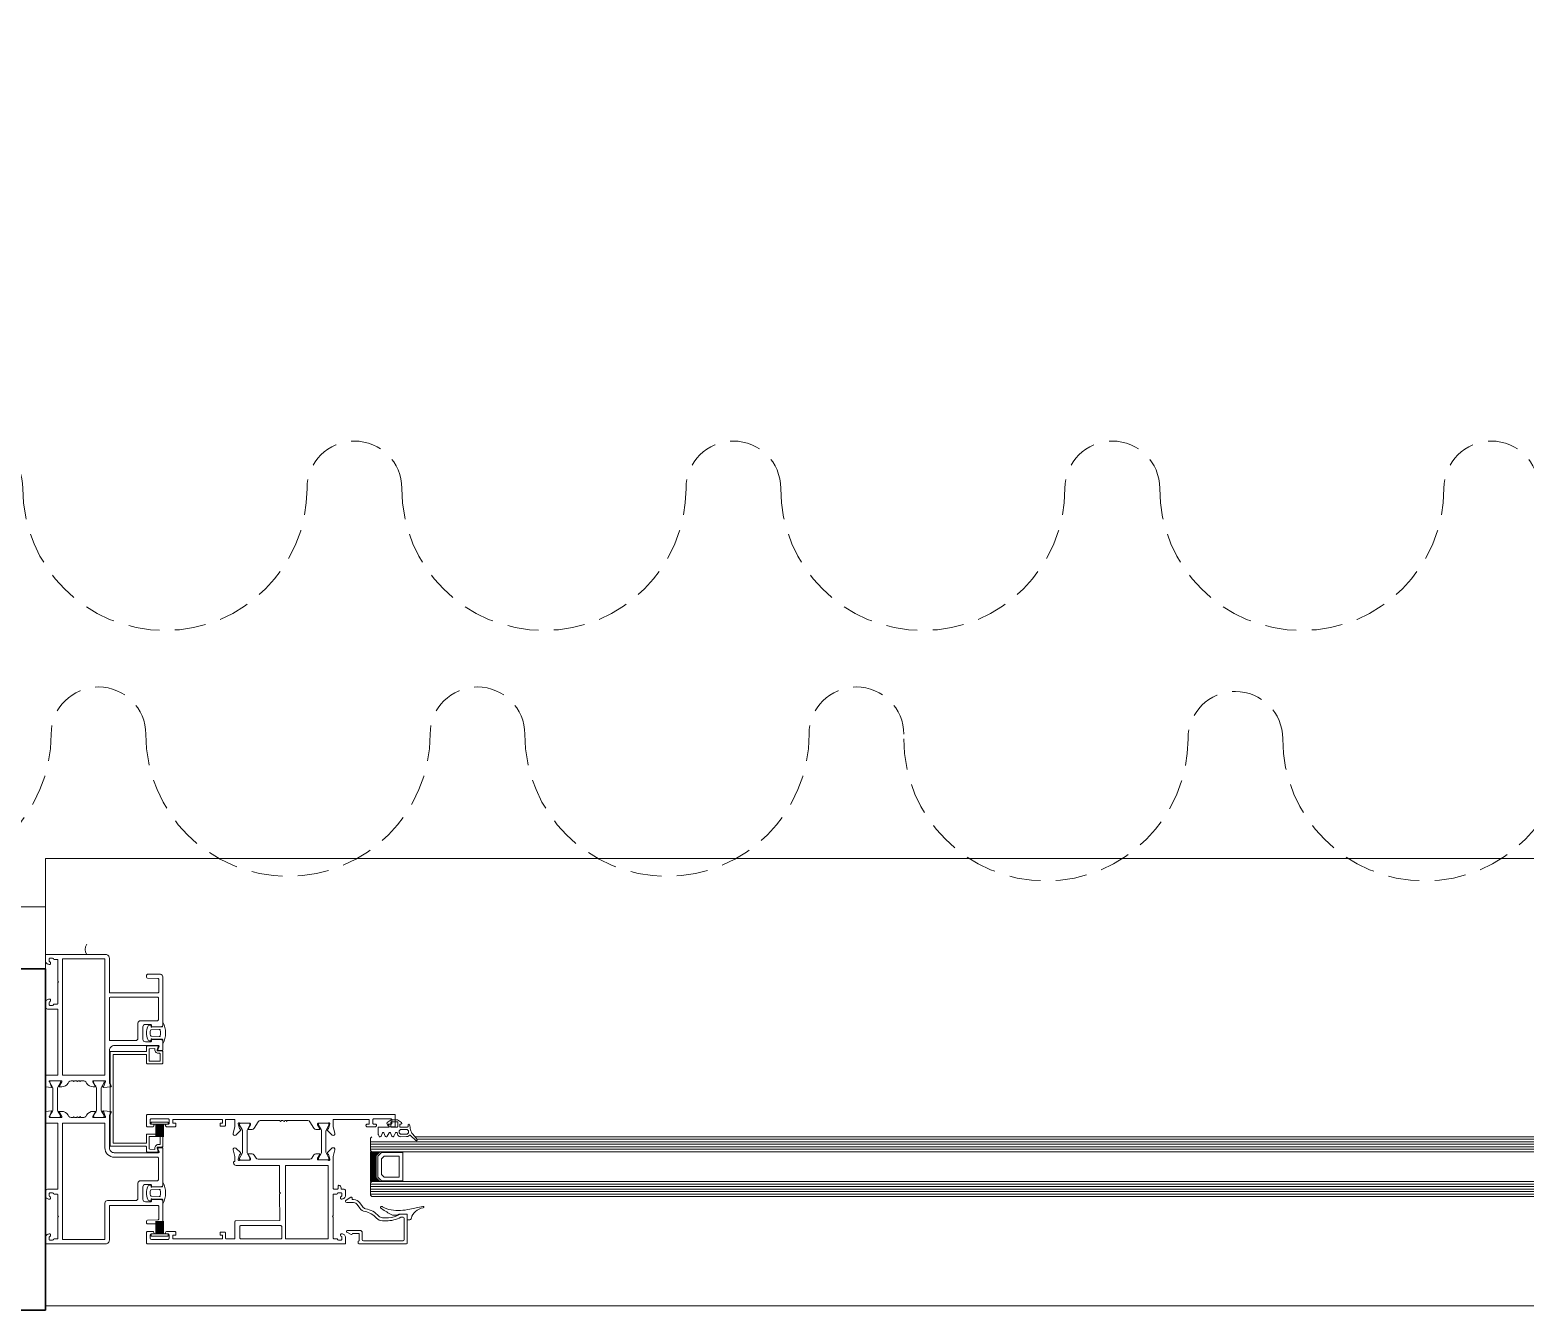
# Model space of a CAD drawing. Header units: centimetres. Extents: x 118932 to 154602, y -32682 to -23521.
# Drawn here: x 139203 to 139263.1, y -31158.9 to -31107.4 of the extents above; entities that cross this region are included whole.
import ezdxf

# ---------------------------------------------------------------- set-up
doc = ezdxf.new("R2010")
doc.units = ezdxf.units.CM
doc.header["$LTSCALE"] = 50
doc.header["$MEASUREMENT"] = 0
doc.linetypes.add('HIDDEN', pattern=[0.375, 0.25, -0.125])
for name, color, linetype, lineweight, true_color in [('GEN_02_TF_Mobilya', 7, 'Continuous', 5, 0x745e3d), ('GEN_02_TF_Pencere', 7, 'Continuous', 9, 0x6093ac), ('GEN_05_ML_Alçıpan_giydirme', 7, 'Continuous', 18, 0x7ebab5), ('GEN_05_ML_Mermer', 7, 'Continuous', 9, 0x9d8692), ('GEN_06_GR_İnce', 7, 'Continuous', 13, 0xb0b0a9), ('ÖRÜLECEK DUVARLAR', 7, 'Continuous', 30, 0xfaca30)]:
    doc.layers.add(name, color=color, linetype=linetype, lineweight=lineweight, true_color=true_color)

# ---------------------------------------------------------------- blocks, each defined once
blk = doc.blocks.new('P30_')
at = {"layer": 'GEN_02_TF_Pencere'}
for p, q in [((206591.45, -26319.334), (206591.287, -26319.438)), ((206591.431, -26319.59), (206591.43, -26319.431)), ((206591.7, -26319.334), (206591.45, -26319.334)), ((206591.46, -26319.405), (206591.69, -26319.405)), ((206591.864, -26319.437), (206591.7, -26319.334)), ((206591.72, -26319.431), (206591.721, -26319.59)), ((206590.616, -26320.061), (206590.666, -26320.011)), ((206590.926, -26319.643), (206590.926, -26319.894)), ((206590.937, -26319.934), (206590.969, -26319.991)), ((206591.351, -26319.616), (206590.956, -26319.617)), ((206591.044, -26319.988), (206591.099, -26319.854)), ((206591.156, -26319.854), (206591.211, -26319.987)), ((206591.287, -26319.991), (206591.365, -26319.851)), ((206591.311, -26319.502), (206591.351, -26319.502)), ((206591.351, -26319.502), (206591.351, -26319.616)), ((206591.42, -26319.854), (206591.475, -26319.987)), ((206591.691, -26319.616), (206591.461, -26319.616)), ((206591.551, -26319.99), (206591.629, -26319.85)), ((206591.684, -26319.854), (206591.723, -26319.947)), ((206591.712, -26319.608), (206591.712, -26319.608)), ((206591.723, -26319.947), (206591.723, -26319.947)), ((206591.765, -26319.819), (206591.765, -26319.8)), ((206591.765, -26319.819), (206591.765, -26319.819)), ((206591.801, -26319.616), (206591.801, -26319.501)), ((206591.801, -26319.501), (206591.841, -26319.501)), ((206592.101, -26319.616), (206591.801, -26319.616)), ((206591.817, -26320.005), (206592.071, -26320.004)), ((206591.865, -26319.711), (206592.051, -26319.711)), ((206592.051, -26319.907), (206591.865, -26319.907)), ((206592.131, -26319.529), (206592.131, -26319.589)), ((206592.151, -26319.799), (206592.151, -26319.818)), ((206592.229, -26319.959), (206592.441, -26320.157)), ((206592.493, -26320.118), (206592.315, -26319.903)), ((206592.404, -26320.011), (206671.496, -26320.011)), ((206590.616, -26320.561), (206590.616, -26320.061)), ((206590.616, -26320.211), (206671.546, -26320.211)), ((206590.616, -26320.311), (206671.546, -26320.311)), ((206590.616, -26320.411), (206671.546, -26320.411)), ((206590.616, -26320.511), (206671.546, -26320.511)), ((206590.666, -26320.611), (206590.616, -26320.561)), ((206590.991, -26320.611), (206590.616, -26320.611)), ((206590.616, -26320.611), (206590.616, -26321.811)), ((206590.616, -26321.811), (206590.616, -26320.611)), ((206590.656, -26321.811), (206590.656, -26320.611)), ((206590.696, -26321.811), (206590.696, -26320.611)), ((206590.736, -26321.811), (206590.736, -26320.611)), ((206590.776, -26321.811), (206590.776, -26320.611)), ((206590.816, -26321.811), (206590.816, -26320.611)), ((206590.841, -26320.761), (206590.991, -26320.611)), ((206590.856, -26320.746), (206590.856, -26320.611)), ((206590.896, -26320.706), (206590.896, -26320.611)), ((206590.916, -26320.791), (206591.066, -26320.641)), ((206590.936, -26320.666), (206590.936, -26320.611)), ((206590.976, -26320.626), (206590.976, -26320.611)), ((206590.991, -26320.611), (206671.171, -26320.611)), ((206591.066, -26320.641), (206591.916, -26320.641)), ((206591.916, -26320.641), (206591.916, -26321.781)), ((206592.487, -26320.111), (206671.546, -26320.111)), ((206590.841, -26321.661), (206590.841, -26320.761)), ((206590.916, -26321.631), (206590.916, -26320.791)), ((206591.066, -26320.891), (206591.166, -26320.791)), ((206591.066, -26321.531), (206591.066, -26320.891)), ((206591.166, -26320.791), (206591.766, -26320.791)), ((206591.766, -26320.791), (206591.766, -26321.631)), ((206590.616, -26321.861), (206590.666, -26321.811)), ((206590.616, -26321.811), (206590.991, -26321.811)), ((206590.616, -26321.811), (206590.616, -26321.811)), ((206590.616, -26322.361), (206590.616, -26321.861)), ((206590.991, -26321.811), (206590.841, -26321.661)), ((206590.856, -26321.811), (206590.856, -26321.676)), ((206590.896, -26321.811), (206590.896, -26321.716)), ((206591.066, -26321.781), (206590.916, -26321.631)), ((206590.936, -26321.811), (206590.936, -26321.756)), ((206590.976, -26321.811), (206590.976, -26321.796)), ((206590.991, -26321.811), (206671.171, -26321.811)), ((206591.166, -26321.631), (206591.066, -26321.531)), ((206591.916, -26321.781), (206591.066, -26321.781)), ((206591.766, -26321.631), (206591.166, -26321.631)), ((206590.616, -26321.911), (206671.546, -26321.911)), ((206590.616, -26322.011), (206671.546, -26322.011)), ((206590.616, -26322.111), (206671.546, -26322.111)), ((206590.616, -26322.211), (206671.546, -26322.211)), ((206590.616, -26322.311), (206671.546, -26322.311)), ((206590.666, -26322.411), (206590.616, -26322.361)), ((206590.666, -26322.411), (206671.496, -26322.411)), ((206591.068, -26322.811), (206591.08, -26322.812)), ((206591.755, -26323.128), (206591.736, -26323.137)), ((206592.066, -26323.117), (206591.805, -26323.117)), ((206592.096, -26323.326), (206592.096, -26323.142)), ((206592.164, -26323.352), (206592.126, -26323.352)), ((206592.126, -26323.352), (206592.126, -26323.352))]:
    blk.add_line(p, q, dxfattribs=at)
at = {"layer": 'GEN_02_TF_Pencere', "linetype": 'Continuous'}
for p, q in [((206581.99, -26319.507), (206581.99, -26320.017)), ((206582.01, -26319.507), (206582.01, -26320.017)), ((206582.03, -26319.507), (206582.03, -26320.017)), ((206582.05, -26319.507), (206582.05, -26320.017)), ((206582.07, -26319.507), (206582.07, -26320.017)), ((206582.09, -26319.507), (206582.09, -26320.017)), ((206582.11, -26319.507), (206582.11, -26320.017)), ((206582.13, -26319.507), (206582.13, -26320.017)), ((206582.15, -26319.507), (206582.15, -26320.017)), ((206582.17, -26319.507), (206582.17, -26320.017)), ((206582.19, -26319.507), (206582.19, -26320.017)), ((206582.21, -26319.507), (206582.21, -26320.017)), ((206582.23, -26319.507), (206582.23, -26320.017)), ((206582.25, -26319.507), (206582.25, -26320.017)), ((206582.27, -26319.507), (206582.27, -26320.017)), ((206582.29, -26319.507), (206582.29, -26320.017)), ((206581.99, -26323.913), (206581.99, -26323.403)), ((206582.01, -26323.913), (206582.01, -26323.403)), ((206582.03, -26323.913), (206582.03, -26323.403)), ((206582.05, -26323.913), (206582.05, -26323.403)), ((206582.07, -26323.913), (206582.07, -26323.403)), ((206582.09, -26323.913), (206582.09, -26323.403)), ((206582.11, -26323.913), (206582.11, -26323.403)), ((206582.13, -26323.913), (206582.13, -26323.403)), ((206582.15, -26323.913), (206582.15, -26323.403)), ((206582.17, -26323.913), (206582.17, -26323.403)), ((206582.19, -26323.913), (206582.19, -26323.403)), ((206582.21, -26323.913), (206582.21, -26323.403)), ((206582.23, -26323.913), (206582.23, -26323.403)), ((206582.25, -26323.913), (206582.25, -26323.403)), ((206582.27, -26323.913), (206582.27, -26323.403)), ((206582.29, -26323.913), (206582.29, -26323.403))]:
    blk.add_line(p, q, dxfattribs=at)
at = {"layer": 'GEN_02_TF_Pencere', "extrusion": (0, 0, -1)}
for points in [[(-206578.046, -26314.874), (-206578.046, -26317.505, 0.414214), (-206578.016, -26317.535), (-206577.576, -26317.535, -0.414214), (-206577.546, -26317.565), (-206577.546, -26317.843), (-206577.546, -26318.002), (-206577.784, -26318.023, -0.957329), (-206577.789, -26317.984, 0.267761), (-206577.774, -26317.971), (-206577.716, -26317.812, 0.843081), (-206577.726, -26317.753), (-206578.177, -26317.753, 0.577366), (-206578.203, -26317.798), (-206578.112, -26317.955, 0.182697), (-206578.101, -26317.964, -0.849744), (-206578.108, -26318.003), (-206578.2, -26318.003, -0.267944), (-206578.46, -26317.853), (-206578.489, -26317.803, 0.267966), (-206578.576, -26317.753), (-206578.661, -26317.753, -1), (-206578.721, -26317.753), (-206578.801, -26317.753, -1), (-206578.861, -26317.753), (-206578.919, -26317.753), (-206578.941, -26317.791), (-206578.963, -26317.753), (-206579.086, -26317.753, 0.267964), (-206579.173, -26317.803), (-206579.202, -26317.853, -0.267944), (-206579.461, -26318.003), (-206579.554, -26318.003, -0.849637), (-206579.56, -26317.964, 0.182928), (-206579.549, -26317.955), (-206579.458, -26317.798, 0.577366), (-206579.484, -26317.753), (-206579.936, -26317.753, 0.843087), (-206579.946, -26317.812), (-206579.888, -26317.971, 0.268123), (-206579.873, -26317.984, -0.957545), (-206579.878, -26318.023), (-206580.178, -26317.997, -0.493156), (-206580.195, -26317.97), (-206580.164, -26317.887, -0.312805), (-206580.146, -26317.873, 0.41134), (-206580.116, -26317.843), (-206580.116, -26316.54, 0.414214), (-206580.316, -26316.34), (-206582.087, -26316.34, 0.414214), (-206582.117, -26316.37), (-206582.067, -26316.51, -0.414214), (-206582.097, -26316.54), (-206582.237, -26316.54, -0.414214), (-206582.267, -26316.51), (-206582.267, -26316.159, -0.399096), (-206582.219, -26316.109), (-206581.846, -26316.09, -0.429495), (-206581.814, -26316.12), (-206581.814, -26316.14, 0.414214), (-206581.764, -26316.19), (-206581.566, -26316.19, 0.414214), (-206581.466, -26316.09), (-206581.466, -26315.59, 0.414214), (-206581.566, -26315.49), (-206581.764, -26315.49, 0.414214), (-206581.814, -26315.54), (-206581.814, -26315.56, -0.429487), (-206581.845, -26315.59), (-206582.219, -26315.571, -0.399104), (-206582.267, -26315.521), (-206582.267, -26313.574, -0.414214), (-206582.167, -26313.474), (-206581.646, -26313.474, -0.414214), (-206581.616, -26313.504), (-206581.616, -26313.594, -0.400696), (-206581.644, -26313.624), (-206582.078, -26313.644, 0.400696), (-206582.107, -26313.674), (-206582.107, -26314.185, 0.414214), (-206582.077, -26314.215), (-206580.146, -26314.215, 0.414214), (-206580.116, -26314.185), (-206580.116, -26312.824, -0.414214), (-206579.966, -26312.674), (-206577.576, -26312.674, -0.414214), (-206577.546, -26312.704), (-206577.546, -26312.924, -0.414214), (-206577.696, -26313.074), (-206577.726, -26313.074, -0.414214), (-206577.746, -26313.054), (-206577.746, -26313.003, -0.36604), (-206577.721, -26312.974, 0.365984), (-206577.696, -26312.944), (-206577.696, -26312.854, 0.414214), (-206577.726, -26312.824), (-206577.836, -26312.824, 0.367429), (-206577.865, -26312.849, -0.364526), (-206577.895, -26312.874), (-206578.016, -26312.874, 0.414214), (-206578.046, -26312.904), (-206578.046, -26313.744), (-206578.076, -26313.774), (-206578.046, -26313.804), (-206578.046, -26314.644, 0.414214), (-206578.016, -26314.674), (-206577.895, -26314.674, -0.364526), (-206577.865, -26314.699, 0.367429), (-206577.836, -26314.724), (-206577.726, -26314.724, 0.414214), (-206577.696, -26314.694), (-206577.696, -26314.604, 0.365984), (-206577.721, -26314.575, -0.36604), (-206577.746, -26314.545), (-206577.746, -26314.494, -0.414214), (-206577.726, -26314.474), (-206577.696, -26314.474, -0.414214), (-206577.546, -26314.624), (-206577.546, -26314.794, -0.414214), (-206577.626, -26314.874), (-206578.046, -26314.874)], [(-206580.116, -26316.11), (-206580.116, -26314.425, 0.414189), (-206580.146, -26314.395), (-206582.057, -26314.394, 0.414238), (-206582.087, -26314.424), (-206582.087, -26315.31, 0.414214), (-206582.057, -26315.34), (-206581.366, -26315.34, -0.414214), (-206581.266, -26315.44), (-206581.266, -26316.04, 0.414214), (-206581.166, -26316.14), (-206580.146, -26316.14, 0.414214), (-206580.116, -26316.11)], [(-206582.267, -26315.402, 0.064394), (-206582.351, -26315.61, 0.064394), (-206582.378, -26315.833, 0.129325), (-206582.267, -26316.264), (-206582.267, -26316.114, -0.399528), (-206582.238, -26316.084), (-206581.825, -26316.063, -0.414214), (-206581.795, -26316.093), (-206581.795, -26316.121, 0.414214), (-206581.765, -26316.151), (-206581.758, -26316.151, 0.295923), (-206581.667, -26316.092, 0.104809), (-206581.611, -26315.833, 0.104809), (-206581.667, -26315.574, 0.295923), (-206581.758, -26315.515), (-206581.765, -26315.515, 0.414214), (-206581.795, -26315.545), (-206581.795, -26315.573, -0.414214), (-206581.825, -26315.603), (-206582.238, -26315.582, -0.399528), (-206582.267, -26315.552), (-206582.267, -26315.402)], [(-206582.125, -26315.688), (-206581.801, -26315.704, -0.337036), (-206581.773, -26315.728, -0.054259), (-206581.761, -26315.833, -0.054259), (-206581.773, -26315.938, -0.337036), (-206581.8, -26315.962), (-206582.125, -26315.978, -0.32284), (-206582.155, -26315.959, -0.093955), (-206582.178, -26315.833, -0.093955), (-206582.155, -26315.707, -0.32284), (-206582.125, -26315.688)], [(-206581.612, -26316.381, 0.198912), (-206581.621, -26316.36, 0.198912), (-206581.642, -26316.351), (-206582.053, -26316.351, 0.518649), (-206582.081, -26316.391), (-206582.038, -26316.511, -0.518649), (-206582.067, -26316.551), (-206582.233, -26316.551, 0.414214), (-206582.263, -26316.581), (-206582.263, -26317.042, 0.414214), (-206582.233, -26317.072), (-206581.642, -26317.072, 0.414214), (-206581.612, -26317.042), (-206581.612, -26316.701), (-206580.263, -26316.701), (-206580.263, -26318.486), (-206580.263, -26320.271), (-206581.612, -26320.271), (-206581.612, -26319.931, 0.414214), (-206581.642, -26319.901), (-206582.233, -26319.901, 0.414214), (-206582.263, -26319.931), (-206582.263, -26320.392, 0.414214), (-206582.233, -26320.422), (-206582.067, -26320.422, -0.518649), (-206582.038, -26320.462), (-206582.081, -26320.582, 0.518649), (-206582.053, -26320.622), (-206581.642, -26320.622, 0.414214), (-206581.612, -26320.592), (-206581.612, -26320.421, -0.414214), (-206581.582, -26320.391), (-206580.173, -26320.391, 0.414214), (-206580.143, -26320.361), (-206580.143, -26318.486), (-206580.143, -26316.611, 0.414214), (-206580.173, -26316.581), (-206581.582, -26316.581, -0.414214), (-206581.612, -26316.551), (-206581.612, -26316.381)], [(-206581.72, -26316.48, -0.190395), (-206581.712, -26316.5), (-206581.712, -26316.942, -0.414214), (-206581.742, -26316.972), (-206582.133, -26316.972, -0.414214), (-206582.163, -26316.942), (-206582.163, -26316.681, -0.414214), (-206582.133, -26316.651), (-206582.093, -26316.651, 0.505029), (-206581.95, -26316.457), (-206581.74, -26316.471, -0.190395), (-206581.72, -26316.48)], [(-206577.846, -26318.917), (-206577.846, -26318.069, -0.131652), (-206577.83, -26318.009), (-206577.726, -26317.829), (-206577.726, -26317.793, 0.414214), (-206577.766, -26317.753), (-206578.106, -26317.753, 0.414214), (-206578.146, -26317.793), (-206578.146, -26317.829), (-206578.042, -26318.009, -0.131652), (-206578.026, -26318.069), (-206578.026, -26318.917, -0.131652), (-206578.042, -26318.977), (-206578.146, -26319.157), (-206578.146, -26319.193, 0.414214), (-206578.106, -26319.233), (-206577.766, -26319.233, 0.414214), (-206577.726, -26319.193), (-206577.726, -26319.157), (-206577.83, -26318.977, -0.131652), (-206577.846, -26318.917)], [(-206579.604, -26318.917), (-206579.604, -26318.069, -0.131652), (-206579.588, -26318.009), (-206579.484, -26317.829), (-206579.484, -26317.793, 0.414214), (-206579.524, -26317.753), (-206579.864, -26317.753, 0.414214), (-206579.904, -26317.793), (-206579.904, -26317.829), (-206579.801, -26318.009, -0.131652), (-206579.784, -26318.069), (-206579.784, -26318.917, -0.131652), (-206579.801, -26318.977), (-206579.904, -26319.157), (-206579.904, -26319.193, 0.414214), (-206579.864, -26319.233), (-206579.524, -26319.233, 0.414214), (-206579.484, -26319.193), (-206579.484, -26319.157), (-206579.588, -26318.977, -0.131652), (-206579.604, -26318.917)], [(-206577.576, -26324.317), (-206579.966, -26324.317, -0.414214), (-206580.116, -26324.167), (-206580.116, -26322.806, 0.414214), (-206580.146, -26322.776), (-206582.077, -26322.776, 0.414214), (-206582.107, -26322.806), (-206582.107, -26323.317, 0.400696), (-206582.078, -26323.346), (-206581.644, -26323.367, -0.400696), (-206581.616, -26323.397), (-206581.616, -26323.487, -0.414214), (-206581.646, -26323.517), (-206582.167, -26323.517, -0.414214), (-206582.267, -26323.417), (-206582.267, -26322.595, -0.399104), (-206582.219, -26322.546), (-206581.845, -26322.526, -0.429487), (-206581.814, -26322.556), (-206581.814, -26322.576, 0.414214), (-206581.764, -26322.626), (-206581.566, -26322.626, 0.414214), (-206581.466, -26322.526), (-206581.466, -26322.026, 0.414214), (-206581.566, -26321.926), (-206581.764, -26321.926, 0.414214), (-206581.814, -26321.976), (-206581.814, -26321.996, -0.429495), (-206581.846, -26322.026), (-206582.219, -26322.007, -0.399096), (-206582.267, -26321.957), (-206582.267, -26320.481, -0.414214), (-206582.237, -26320.451), (-206582.099, -26320.451, -0.518649), (-206582.07, -26320.491), (-206582.113, -26320.611, 0.518649), (-206582.085, -26320.651), (-206580.316, -26320.651, 0.414214), (-206580.116, -26320.451), (-206580.116, -26319.147, 0.41134), (-206580.146, -26319.117, -0.312805), (-206580.164, -26319.104), (-206580.195, -26319.02, -0.493156), (-206580.178, -26318.994), (-206579.878, -26318.967, -0.957545), (-206579.873, -26319.007, 0.268123), (-206579.888, -26319.02), (-206579.946, -26319.179, 0.843087), (-206579.936, -26319.237), (-206579.484, -26319.237, 0.577366), (-206579.458, -26319.192), (-206579.549, -26319.035, 0.182928), (-206579.56, -26319.026, -0.849637), (-206579.554, -26318.987), (-206579.461, -26318.987, -0.267944), (-206579.202, -26319.137), (-206579.173, -26319.187, 0.267964), (-206579.086, -26319.237), (-206578.963, -26319.237), (-206578.941, -26319.199), (-206578.919, -26319.237), (-206578.861, -26319.237, -1), (-206578.801, -26319.237), (-206578.721, -26319.237, -1), (-206578.661, -26319.237), (-206578.576, -26319.237, 0.267966), (-206578.489, -26319.187), (-206578.46, -26319.137, -0.267944), (-206578.2, -26318.987), (-206578.108, -26318.987, -0.849744), (-206578.101, -26319.026, 0.182697), (-206578.112, -26319.035), (-206578.203, -26319.192, 0.577366), (-206578.177, -26319.237), (-206577.726, -26319.237, 0.843081), (-206577.716, -26319.179), (-206577.774, -26319.02, 0.267761), (-206577.789, -26319.007, -0.957329), (-206577.784, -26318.967), (-206577.546, -26318.988), (-206577.546, -26319.147), (-206577.546, -26319.425, -0.414214), (-206577.576, -26319.455), (-206578.016, -26319.455, 0.414214), (-206578.046, -26319.485), (-206578.046, -26322.117), (-206577.626, -26322.117, -0.414214), (-206577.546, -26322.197), (-206577.546, -26322.367, -0.414214), (-206577.696, -26322.517), (-206577.726, -26322.517, -0.414214), (-206577.746, -26322.497), (-206577.746, -26322.446, -0.36604), (-206577.721, -26322.416, 0.365984), (-206577.696, -26322.387), (-206577.696, -26322.297, 0.414214), (-206577.726, -26322.267), (-206577.836, -26322.267, 0.367429), (-206577.865, -26322.292, -0.364526), (-206577.895, -26322.317), (-206578.016, -26322.317, 0.414214), (-206578.046, -26322.347), (-206578.046, -26323.187), (-206578.076, -26323.217), (-206578.046, -26323.247), (-206578.046, -26324.087, 0.414214), (-206578.016, -26324.117), (-206577.895, -26324.117, -0.364526), (-206577.865, -26324.141, 0.367429), (-206577.836, -26324.167), (-206577.726, -26324.167, 0.414214), (-206577.696, -26324.137), (-206577.696, -26324.047, 0.365984), (-206577.721, -26324.017, -0.36604), (-206577.746, -26323.987), (-206577.746, -26323.937, -0.414214), (-206577.726, -26323.917), (-206577.696, -26323.917, -0.414214), (-206577.546, -26324.067), (-206577.546, -26324.287, -0.414214), (-206577.576, -26324.317)], [(-206579.936, -26324.137), (-206578.226, -26324.137), (-206578.226, -26319.455), (-206579.936, -26319.455), (-206579.936, -26320.451, -0.414214), (-206580.316, -26320.831), (-206582.057, -26320.831, 0.414214), (-206582.087, -26320.861), (-206582.087, -26321.746, 0.414214), (-206582.057, -26321.776), (-206581.366, -26321.776, -0.414214), (-206581.266, -26321.876), (-206581.266, -26322.476, 0.414214), (-206581.166, -26322.576), (-206580.036, -26322.576, -0.414214), (-206579.936, -26322.676), (-206579.936, -26324.137)], [(-206581.646, -26319.108), (-206591.586, -26319.108, 0.414214), (-206591.616, -26319.138), (-206591.616, -26319.578, 0.414214), (-206591.586, -26319.608), (-206591.386, -26319.608, 0.414214), (-206591.316, -26319.538, 0.414214), (-206591.346, -26319.508), (-206591.426, -26319.508, -0.414214), (-206591.476, -26319.458), (-206591.476, -26319.338, -0.414214), (-206591.426, -26319.288), (-206590.756, -26319.288, -0.414214), (-206590.706, -26319.338), (-206590.706, -26319.458, -0.414214), (-206590.756, -26319.508), (-206590.836, -26319.508, 0.414214), (-206590.866, -26319.538, 0.414214), (-206590.796, -26319.608), (-206590.486, -26319.608, 0.414214), (-206590.436, -26319.558), (-206590.436, -26319.538, 0.414214), (-206590.466, -26319.508), (-206590.536, -26319.508, -0.414214), (-206590.566, -26319.478), (-206590.566, -26319.308), (-206589.146, -26319.308, -0.414214), (-206589.116, -26319.338), (-206589.116, -26319.609), (-206589.186, -26319.87, 0.700075), (-206589.078, -26319.945), (-206589.06, -26319.933), (-206588.889, -26319.76, 0.617785), (-206588.905, -26319.7, -0.283333), (-206588.927, -26319.678), (-206588.978, -26319.494), (-206588.978, -26319.476, -0.673162), (-206588.927, -26319.455, 0.202354), (-206588.905, -26319.464), (-206588.518, -26319.464, -0.415901), (-206588.488, -26319.494), (-206588.488, -26319.515, -0.137872), (-206588.493, -26319.531), (-206588.586, -26319.683, 0.585714), (-206588.569, -26319.714), (-206588.426, -26319.714, 0.30109), (-206588.341, -26319.666), (-206588.182, -26319.406, -0.261413), (-206588.097, -26319.358), (-206587.273, -26319.358), (-206587.251, -26319.396), (-206587.229, -26319.358), (-206587.171, -26319.358, 1), (-206587.111, -26319.358), (-206587.031, -26319.358, 1), (-206586.971, -26319.358), (-206586.185, -26319.358, -0.261413), (-206586.1, -26319.406), (-206585.941, -26319.666, 0.261381), (-206585.856, -26319.714), (-206585.713, -26319.714, 0.585524), (-206585.696, -26319.683), (-206585.789, -26319.531, -0.137707), (-206585.793, -26319.515), (-206585.793, -26319.494, -0.414214), (-206585.763, -26319.464), (-206585.376, -26319.464, 0.202488), (-206585.355, -26319.455, -0.673126), (-206585.303, -26319.476), (-206585.303, -26319.494), (-206585.354, -26319.678, -0.283536), (-206585.377, -26319.7, 0.617796), (-206585.393, -26319.76), (-206585.222, -26319.933), (-206585.204, -26319.945, 0.700399), (-206585.096, -26319.87), (-206585.166, -26319.609), (-206585.166, -26319.338, -0.414214), (-206585.136, -26319.308), (-206584.816, -26319.308, -0.414214), (-206584.786, -26319.338), (-206584.786, -26319.548, 0.414214), (-206584.756, -26319.578), (-206584.596, -26319.578, 0.414214), (-206584.566, -26319.548), (-206584.566, -26319.488, 0.414214), (-206584.596, -26319.458), (-206584.666, -26319.458), (-206584.666, -26319.308), (-206582.666, -26319.308), (-206582.666, -26319.458), (-206582.766, -26319.458, 0.414214), (-206582.796, -26319.488), (-206582.796, -26319.558, 0.414214), (-206582.746, -26319.608), (-206582.436, -26319.608, 0.414214), (-206582.366, -26319.538, 0.414214), (-206582.396, -26319.508), (-206582.476, -26319.508, -0.414214), (-206582.526, -26319.458), (-206582.526, -26319.338, -0.414214), (-206582.476, -26319.288), (-206581.806, -26319.288, -0.414214), (-206581.756, -26319.338), (-206581.756, -26319.458, -0.414214), (-206581.806, -26319.508), (-206581.886, -26319.508, 0.414214), (-206581.916, -26319.538, 0.414214), (-206581.846, -26319.608), (-206581.646, -26319.608, 0.414214), (-206581.616, -26319.578), (-206581.616, -26319.138, 0.414214), (-206581.646, -26319.108)], [(-206581.712, -26320.031), (-206581.712, -26320.472, -0.395113), (-206581.74, -26320.502), (-206581.95, -26320.516, 0.505029), (-206582.093, -26320.322), (-206582.133, -26320.322, -0.414214), (-206582.163, -26320.292), (-206582.163, -26320.031, -0.414214), (-206582.133, -26320.001), (-206581.742, -26320.001, -0.414214), (-206581.712, -26320.031)], [(-206585.652, -26320.628), (-206585.652, -26319.78, 0.131653), (-206585.668, -26319.72), (-206585.772, -26319.54), (-206585.772, -26319.504, -0.414213), (-206585.732, -26319.464), (-206585.392, -26319.464, -0.414214), (-206585.352, -26319.504), (-206585.352, -26319.54), (-206585.456, -26319.72, 0.131652), (-206585.472, -26319.78), (-206585.472, -26320.628, 0.131652), (-206585.456, -26320.688), (-206585.352, -26320.868), (-206585.352, -26320.904, -0.414214), (-206585.392, -26320.944), (-206585.732, -26320.944, -0.414213), (-206585.772, -26320.904), (-206585.772, -26320.868), (-206585.668, -26320.688, 0.131652), (-206585.652, -26320.628)], [(-206588.648, -26320.626), (-206588.648, -26319.778, -0.131653), (-206588.632, -26319.718), (-206588.528, -26319.538), (-206588.528, -26319.502, 0.414213), (-206588.568, -26319.462), (-206588.908, -26319.462, 0.414214), (-206588.948, -26319.502), (-206588.948, -26319.538), (-206588.844, -26319.718, -0.131652), (-206588.828, -26319.778), (-206588.828, -26320.626, -0.131652), (-206588.844, -26320.686), (-206588.948, -26320.866), (-206588.948, -26320.902, 0.414214), (-206588.908, -26320.942), (-206588.568, -26320.942, 0.414213), (-206588.528, -26320.902), (-206588.528, -26320.866), (-206588.632, -26320.686, -0.131652), (-206588.648, -26320.626)], [(-206589.586, -26324.312), (-206581.646, -26324.317, 0.198912), (-206581.625, -26324.308, 0.198912), (-206581.616, -26324.287), (-206581.616, -26323.847, 0.414214), (-206581.646, -26323.817), (-206581.846, -26323.816, 0.414214), (-206581.916, -26323.886, 0.414214), (-206581.886, -26323.916), (-206581.806, -26323.916, -0.414214), (-206581.756, -26323.966), (-206581.756, -26324.086, -0.414214), (-206581.806, -26324.136), (-206582.476, -26324.136, -0.414214), (-206582.526, -26324.086), (-206582.526, -26323.966, -0.414214), (-206582.476, -26323.916), (-206582.396, -26323.916, 0.414214), (-206582.366, -26323.886, 0.414214), (-206582.436, -26323.816), (-206582.746, -26323.816, 0.414214), (-206582.796, -26323.866), (-206582.796, -26323.936, 0.414214), (-206582.766, -26323.966), (-206582.666, -26323.966), (-206582.666, -26324.116), (-206584.666, -26324.115), (-206584.666, -26323.965), (-206584.596, -26323.965, 0.414214), (-206584.566, -26323.935), (-206584.566, -26323.875, 0.414214), (-206584.596, -26323.845), (-206584.756, -26323.845, 0.414214), (-206584.786, -26323.875), (-206584.786, -26324.085, -0.414214), (-206584.816, -26324.115), (-206585.166, -26324.115), (-206585.166, -26323.414, 0.414213), (-206585.196, -26323.384), (-206586.966, -26323.383), (-206586.965, -26322.303), (-206586.995, -26322.273), (-206586.965, -26322.243), (-206586.964, -26321.163), (-206585.215, -26321.164, 0.414277), (-206585.115, -26321.064), (-206585.115, -26321.029, 0.339312), (-206585.129, -26321.01), (-206585.149, -26321.005, -0.339802), (-206585.164, -26320.985), (-206585.164, -26320.799), (-206585.094, -26320.538, 0.700085), (-206585.202, -26320.462), (-206585.22, -26320.475), (-206585.391, -26320.648, 0.617948), (-206585.375, -26320.708, -0.283637), (-206585.353, -26320.73), (-206585.302, -26320.914), (-206585.302, -26320.932, -0.673161), (-206585.353, -26320.953, 0.202488), (-206585.375, -26320.944), (-206585.762, -26320.944, -0.414214), (-206585.792, -26320.914), (-206585.792, -26320.892, -0.137872), (-206585.787, -26320.877), (-206585.694, -26320.724, 0.585524), (-206585.711, -26320.694), (-206585.854, -26320.694, 0.261413), (-206585.939, -26320.742), (-206586.015, -26320.866, -0.261413), (-206586.1, -26320.914), (-206587.007, -26320.913), (-206588.178, -26320.912, -0.261413), (-206588.263, -26320.864), (-206588.339, -26320.74, 0.261413), (-206588.424, -26320.692), (-206588.567, -26320.692, 0.585524), (-206588.584, -26320.723), (-206588.491, -26320.875, -0.137872), (-206588.487, -26320.891), (-206588.487, -26320.912, -0.414214), (-206588.517, -26320.942), (-206588.904, -26320.942, 0.202488), (-206588.925, -26320.951, -0.673161), (-206588.977, -26320.93), (-206588.977, -26320.912), (-206588.925, -26320.728, -0.283637), (-206588.903, -26320.706, 0.617948), (-206588.887, -26320.646), (-206589.058, -26320.473), (-206589.076, -26320.46, 0.700085), (-206589.184, -26320.536), (-206589.114, -26320.796), (-206589.115, -26322.082, -0.414214), (-206589.145, -26322.112), (-206589.285, -26322.112, -0.414214), (-206589.315, -26322.082), (-206589.315, -26321.992, 0.463003), (-206589.349, -26321.962, 0.372825), (-206589.435, -26322.061), (-206589.435, -26322.082, -0.414214), (-206589.465, -26322.112), (-206589.535, -26322.112, 0.414214), (-206589.615, -26322.192), (-206589.615, -26322.362, 0.414214), (-206589.465, -26322.512), (-206589.445, -26322.512, 0.414214), (-206589.415, -26322.482), (-206589.415, -26322.441, 0.380812), (-206589.44, -26322.412, -0.365977), (-206589.465, -26322.382), (-206589.465, -26322.292, -0.414214), (-206589.435, -26322.262), (-206589.325, -26322.262, -0.365977), (-206589.295, -26322.287, 0.369187), (-206589.266, -26322.312), (-206589.145, -26322.312, -0.414214), (-206589.115, -26322.342), (-206589.115, -26323.182), (-206589.085, -26323.212), (-206589.115, -26323.242), (-206589.116, -26324.082, -0.414214), (-206589.146, -26324.112), (-206589.267, -26324.112, 0.365995), (-206589.296, -26324.137, -0.365977), (-206589.326, -26324.162), (-206589.436, -26324.162, -0.414214), (-206589.466, -26324.132), (-206589.466, -26324.042, -0.374045), (-206589.441, -26324.012, 0.366034), (-206589.416, -26323.983), (-206589.416, -26323.942, 0.414214), (-206589.446, -26323.912), (-206589.466, -26323.912, 0.414214), (-206589.616, -26324.062), (-206589.616, -26324.282, 0.414214), (-206589.586, -26324.312)], [(-206582.267, -26321.838, 0.064394), (-206582.351, -26322.047, 0.064394), (-206582.378, -26322.269, 0.129325), (-206582.267, -26322.7), (-206582.267, -26322.55, -0.399528), (-206582.238, -26322.52), (-206581.825, -26322.499, -0.414214), (-206581.795, -26322.529), (-206581.795, -26322.558, 0.414214), (-206581.765, -26322.588), (-206581.758, -26322.588, 0.295923), (-206581.667, -26322.528, 0.104809), (-206581.611, -26322.269, 0.104809), (-206581.667, -26322.01, 0.295923), (-206581.758, -26321.951), (-206581.765, -26321.951, 0.414214), (-206581.795, -26321.981), (-206581.795, -26322.009, -0.414214), (-206581.825, -26322.039), (-206582.238, -26322.018, -0.399528), (-206582.267, -26321.988), (-206582.267, -26321.838)], [(-206582.125, -26322.124), (-206581.801, -26322.141, -0.337036), (-206581.773, -26322.164, -0.054259), (-206581.761, -26322.269, -0.054259), (-206581.773, -26322.374, -0.337036), (-206581.8, -26322.398), (-206582.125, -26322.414, -0.32284), (-206582.155, -26322.395, -0.093955), (-206582.178, -26322.269, -0.093955), (-206582.155, -26322.143, -0.32284), (-206582.125, -26322.124)], [(-206592.066, -26324.317), (-206590.146, -26324.317, 0.41421), (-206590.116, -26324.287), (-206590.116, -26324.227, 0.41421), (-206590.146, -26324.197), (-206590.166, -26324.197), (-206590.166, -26323.897), (-206589.896, -26323.897), (-206589.876, -26323.932, 0.414213), (-206589.835, -26323.943), (-206589.664, -26323.844, 0.767327), (-206589.682, -26323.777), (-206590.186, -26323.777, 0.414213), (-206590.286, -26323.877), (-206590.286, -26324.147, -0.414213), (-206590.336, -26324.197), (-206591.926, -26324.197, -0.414213), (-206591.976, -26324.147), (-206591.976, -26323.287, -0.414213), (-206591.926, -26323.237), (-206591.874, -26323.237, -0.127549), (-206591.84, -26323.245, 0.13898), (-206591.245, -26323.385), (-206591.097, -26323.385, 0.215322), (-206590.857, -26323.277, -0.168624), (-206590.4, -26323.019, 0.197358), (-206590.195, -26322.887), (-206590.087, -26322.733, -0.244575), (-206589.94, -26322.657), (-206589.66, -26322.657, 0.767327), (-206589.633, -26322.555), (-206589.831, -26322.441, 0.577351), (-206589.876, -26322.467), (-206589.876, -26322.537), (-206589.94, -26322.537, 0.244575), (-206590.185, -26322.664), (-206590.293, -26322.819, -0.197358), (-206590.421, -26322.901, 0.168624), (-206590.947, -26323.198, -0.215322), (-206591.097, -26323.265), (-206591.343, -26323.265, -0.114883), (-206591.78, -26323.142, 0.126996), (-206591.877, -26323.117), (-206592.066, -26323.117, 0.414213), (-206592.096, -26323.147), (-206592.096, -26324.287, 0.414213), (-206592.066, -26324.317)], [(-206587.037, -26323.592, -0.198912), (-206587.016, -26323.583), (-206585.396, -26323.584, -0.414214), (-206585.366, -26323.614), (-206585.366, -26324.084, -0.414214), (-206585.396, -26324.114), (-206587.016, -26324.113, -0.414214), (-206587.046, -26324.083), (-206587.046, -26323.613, -0.198912), (-206587.037, -26323.592)]]:
    blk.add_lwpolyline(points, format="xyb", close=True, dxfattribs=at)
for points in [[(-206578.226, -26317.535), (-206578.226, -26312.854), (-206579.936, -26312.854), (-206579.936, -26317.535), (-206578.226, -26317.535)], [(-206587.206, -26324.113), (-206588.916, -26324.112), (-206588.914, -26321.162), (-206587.204, -26321.163), (-206587.206, -26324.113)]]:
    blk.add_lwpolyline(points, close=True, dxfattribs=at)
at = {"layer": 'GEN_02_TF_Pencere', "linetype": 'Continuous'}
for points in [[(206582.48, -26319.507), (206581.8, -26319.507), (206581.8, -26319.417), (206582.48, -26319.417), (206582.48, -26319.507)], [(206581.8, -26323.913), (206582.48, -26323.913), (206582.48, -26324.003), (206581.8, -26324.003), (206581.8, -26323.913)]]:
    blk.add_lwpolyline(points, close=True, dxfattribs=at)
at = {"layer": 'GEN_02_TF_Pencere'}
blk.add_arc((206579.469, -26312.471), 0.332, 142.14422, 217.85578, dxfattribs=at)
at = {"layer": 'GEN_02_TF_Pencere', "extrusion": (0, 0, -1)}
for centre, major_axis, start_param, end_param in [((206591.31, -26319.467), (-0.04, 0), 4.711234, 7.229163), ((206591.46, -26319.431), (-0.03, 0), -0.001157, 1.56964), ((206591.69, -26319.431), (0.03, 0), 4.711233, 6.282031), ((206591.84, -26319.466), (0.04, 0), -0.948289, 1.56964), ((206590.956, -26319.643), (0.03, 0), 3.140437, 4.711235), ((206591.026, -26319.894), (0.1, 0), 2.680578, 3.140437), ((206591.006, -26319.975), (-0.0413, 0), 3.504733, 5.82217), ((206591.128, -26319.864), (0.03, 0), 3.490789, 5.931679), ((206591.25, -26319.974), (0.0413, 0), 0.458704, 2.776141), ((206591.391, -26319.863), (-0.03, 0), 0.487351, 2.788352), ((206591.461, -26319.59), (-0.03, 0), 4.711232, 6.282029), ((206591.514, -26319.974), (0.0413, 0), 0.458705, 2.776142), ((206591.656, -26319.863), (0.03, 0), 3.628945, 5.929947), ((206591.691, -26319.59), (-0.03, 0), 3.925836, 4.711232), ((206591.691, -26319.59), (-0.03, 0), 3.140439, 3.925836), ((206591.817, -26319.916), (0.1, 0), 2.178997, 2.788351), ((206591.817, -26319.916), (-0.1, 0), 4.711235, 5.320589), ((206591.865, -26319.8), (0.1, 0), 3.140436, 4.711234), ((206591.865, -26319.819), (0.1, 0), 1.569641, 3.140438), ((206592.051, -26319.799), (0.1, 0), 4.711232, 6.28203), ((206592.051, -26319.818), (-0.1, 0), 3.140436, 4.711234), ((206592.071, -26319.916), (-0.1, 0), 3.745027, 4.711234), ((206592.101, -26319.589), (0.03, 0), -0.001157, 1.56964), ((206592.161, -26319.529), (0.03, 0), 3.140437, 6.105223), ((206592.195, -26319.992), (0.0509, 0), 3.745027, 5.454025), ((206596.486, -26318.999), (4.337, 0), 2.949895, 3.003759), ((206592.719, -26319.643), (0.5, 0), 2.512106, 2.949893), ((206592.465, -26320.136), (0.0344, 0), -0.614619, 2.340265)]:
    blk.add_ellipse(centre, major_axis=major_axis, ratio=0.881548, start_param=start_param, end_param=end_param, dxfattribs=at)
at = {"layer": 'GEN_02_TF_Pencere'}
for centre, major_axis, start_param, end_param in [((206591.068, -26322.853), (-0.05, 0), -1.570583, 0.325144), ((206593.363, -26320.635), (3.543, 0), 3.990064, 4.134382), ((206591.07, -26322.843), (0.0382, 0), 0.629084, 1.300082), ((206591.617, -26322.226), (-0.88, 0), 0.944914, 1.386057), ((206591.751, -26321.675), (-1.549, 0), 1.378609, 1.866448), ((206594.544, -26330.088), (8.856, 0), 1.777943, 1.838474), ((206592.89, -26323.384), (0.64, 0), 1.805526, 2.955356), ((206592.732, -26322.838), (-0.03, 0), 3.142037, 4.994419), ((206592.732, -26322.838), (0.03, 0), -1.226961, -0.000036), ((206591.592, -26322.929), (-0.286, 0), 0.956763, 2.099792), ((206591.805, -26323.2), (0.1, 0), 1.57081, 2.088079), ((206592.066, -26323.142), (0.03, 0), 0.000001, 1.570795), ((206592.126, -26323.326), (0.03, 0), 3.141594, 4.712388), ((206592.164, -26323.268), (-0.1, 0), 1.570967, 2.940044)]:
    blk.add_ellipse(centre, major_axis=major_axis, ratio=0.839387, start_param=start_param, end_param=end_param, dxfattribs=at)
at = {"layer": 'GEN_05_ML_Mermer'}
blk.add_lwpolyline([(206772.546, -26326.815), (206577.546, -26326.815), (206577.546, -26308.817), (206772.546, -26308.817)], close=True, dxfattribs=at)
blk = doc.blocks.new('DOGRAMA LEVEL 0 B BLOK')
at = {"layer": 'GEN_06_GR_İnce'}
blk.add_blockref('P30_', (-207047.713, 24514.208, 0), dxfattribs=at)
blk = doc.blocks.new('ÖRÜLECEK DUVAR LEVEL 0 B BLOK')
at = {"layer": 'ÖRÜLECEK DUVARLAR', "elevation": 0}
blk.add_lwpolyline([(-777.036, -851.359), (-859.002, -851.359), (-859.002, -865.084), (-777.036, -865.084)], close=True, dxfattribs=at)
blk = doc.blocks.new('DUVAR LEVEL 0 B LBOK')
at = {"layer": 'GEN_05_ML_Alçıpan_giydirme', "elevation": 0}
blk.add_lwpolyline([(-1168.375, -854.474), (-1168.375, -851.974), (-1239.709, -851.974), (-1239.709, -408.059), (-1242.209, -408.059), (-1242.209, -854.474), (-1170.875, -854.474), (-1170.875, -854.474)], dxfattribs=at)
blk = doc.blocks.new('Drapery Nest - Drape-V397-TYPE F')
at = {"layer": 'GEN_02_TF_Mobilya', "linetype": 'HIDDEN'}
for points in [[(0, 95.25, -1), (0, 133.35, 1), (0, 247.65, -1), (0, 285.75, 1), (0, 400.05, -1), (0, 438.15, 1), (0, 400.05, -1), (0, 285.75, 1), (0, 247.65, -1), (0, 133.35, 1), (0, 95.25, -1), (0, -19.05, 1)], [(-1.81, -361.95, -1), (-1.81, -323.85, 1), (-1.81, -209.55, -1), (-1.81, -171.45, 1), (-1.81, -57.15, -1), (-1.81, -19.05, 1), (-1.81, -57.15, -1), (-1.81, -171.45, 1), (-1.81, -209.55, -1), (-1.81, -323.85, 1), (-1.81, -361.95, -1), (-1.81, -476.25, 1)]]:
    blk.add_lwpolyline(points, format="xyb", close=True, dxfattribs=at)
blk = doc.blocks.new('Drapery Nest - Drape-V396-TYPE F')
at = {"layer": 'GEN_02_TF_Mobilya', "linetype": 'HIDDEN'}
for points in [[(0, 95.25, -1), (0, 133.35, 1), (0, 247.65, -1), (0, 285.75, 1), (0, 400.05, -1), (0, 438.15, 1), (0, 400.05, -1), (0, 285.75, 1), (0, 247.65, -1), (0, 133.35, 1), (0, 95.25, -1), (0, -19.05, 1)], [(0, -361.95, -1), (0, -323.85, 1), (0, -209.55, -1), (0, -171.45, 1), (0, -57.15, -1), (0, -19.05, 1), (0, -57.15, -1), (0, -171.45, 1), (0, -209.55, -1), (0, -323.85, 1), (0, -361.95, -1), (0, -476.25, 1)]]:
    blk.add_lwpolyline(points, format="xyb", close=True, dxfattribs=at)
blk = doc.blocks.new('b blok level 0 tefriş')
at = {"rotation": 270}
for name, p, xscale, yscale, zscale in [('Drapery Nest - Drape-V396-TYPE F', (-6.268, -1561.109, 0), 0.1000000000000003, 0.1000000000000003, 0.1000000000000003), ('Drapery Nest - Drape-V397-TYPE F', (-1.32, -1571.181, 0), 0.1000000000000004, 0.1000000000000004, 0.1000000000000004)]:
    blk.add_blockref(name, p, dxfattribs=dict(at, xscale=xscale, yscale=yscale, zscale=zscale))

msp = doc.modelspace()

# ---------------------------------------------------------------- block references
for name, p in [('DOGRAMA LEVEL 0 B BLOK', (139673.806, -29346.079, 0)), ('DUVAR LEVEL 0 B LBOK', (140372.015, -30290.653)), ('ÖRÜLECEK DUVAR LEVEL 0 B BLOK', (139980.676, -30293.768))]:
    msp.add_blockref(name, p)

# ---------------------------------------------------------------- next in the draw order: block references
msp.add_blockref('b blok level 0 tefriş', (139241.383, -29564.691, 0))

doc.saveas('drawing.dxf')
